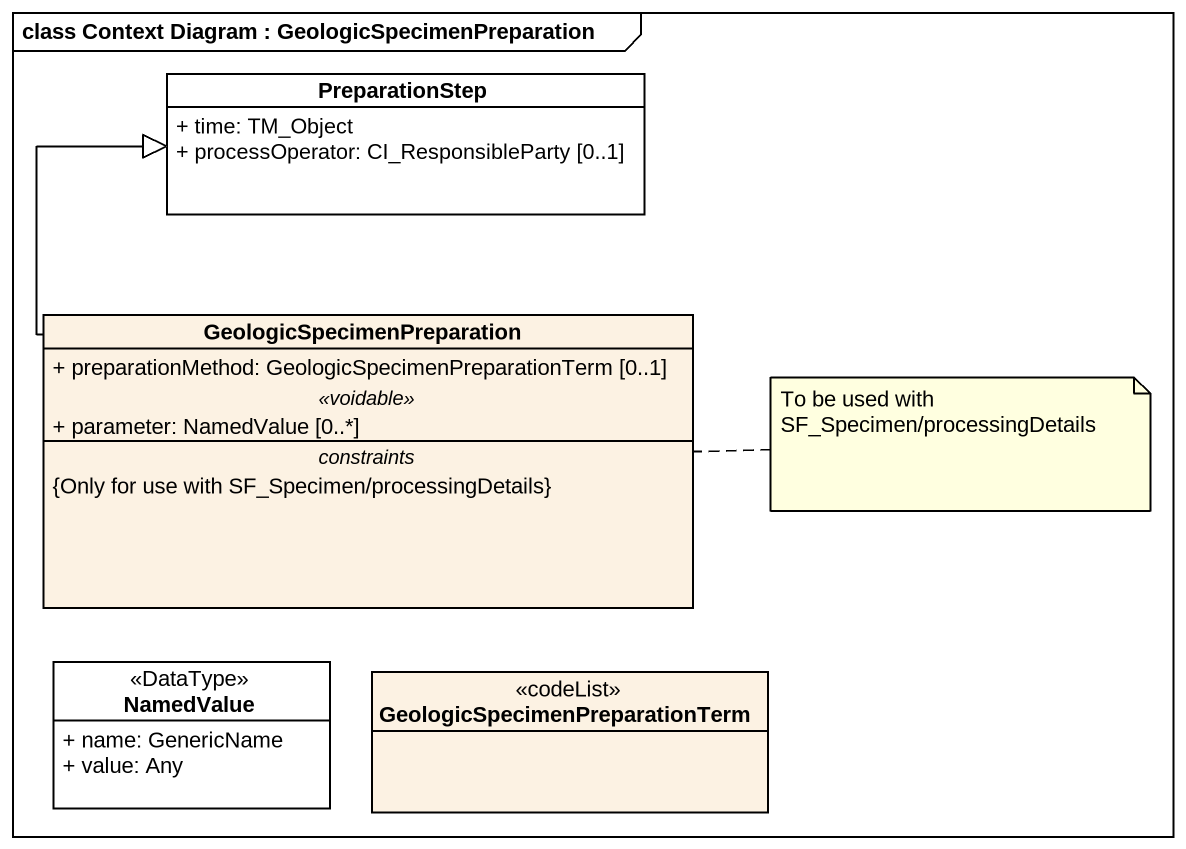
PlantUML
@startuml
mainframe class Context Diagram : GeologicSpecimenPreparation
hide circle
hide empty members
skinparam classAttributeIconSize 0
class PreparationStep #FFFFFF {
  + time: TM_Object
  + processOperator: CI_ResponsibleParty [0..1]
}
class GeologicSpecimenPreparation #FCF2E3 {
  + preparationMethod: GeologicSpecimenPreparationTerm [0..1]
  .. <<voidable>> ..
  + parameter: NamedValue [0..*]
  -- constraints --
  {Only for use with SF_Specimen/processingDetails}
}
class NamedValue <<DataType>> #FFFFFF {
  + name: GenericName
  + value: Any
}
class "GeologicSpecimenPreparationTerm" as GeologicSpecimenPreparationT <<codeList>> #FCF2E3
GeologicSpecimenPreparation -up-|> PreparationStep
note right of GeologicSpecimenPreparation : To be used with SF_Specimen/processingDetails
@enduml
